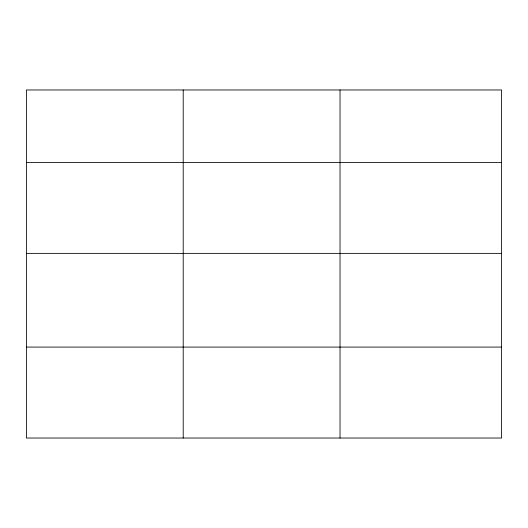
<?xml version="1.0" encoding="UTF-8"?>
<svg xmlns="http://www.w3.org/2000/svg" width="528" height="528" viewBox="0 0 528 528"><rect width="100%" height="100%" fill="white"/><g stroke="black" fill="none" stroke-linecap="round" stroke-linejoin="round"><path stroke-width="0.79" d="M501.6 253.374L501.6 89.971L26.4 89.971L26.4 438.029L501.6 438.029L501.6 253.374L26.4 253.374M26.4 162.419L501.6 162.419M26.4 347.081L501.6 347.081M340.032 89.971L340.032 438.029M183.216 89.971L183.216 438.029"/></g></svg>
